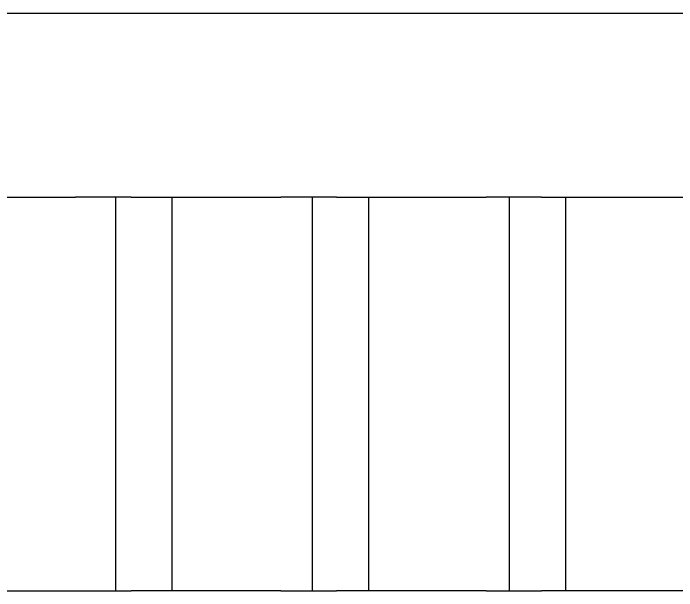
# Model space of a CAD drawing. Extents: x 396092 to 455492, y 17293 to 132793.
# Drawn here: x 410587.8 to 410823.7, y 46245.8 to 46451.2 of the extents above; entities that cross this region are included whole.
import ezdxf

# ---------------------------------------------------------------- set-up
doc = ezdxf.new("R2010")
doc.units = 0
doc.header["$LTSCALE"] = 1000
doc.header["$MEASUREMENT"] = 0
doc.layers.add('MU', color=34, linetype='Continuous')

msp = doc.modelspace()

# ---------------------------------------------------------------- linework, layer by layer
at = {"layer": 'MU', "color": 37}
for p, q in [((409527.73, 46451.23), (412377.73, 46451.23)), ((410556.7, 46385.76), (410609.92, 46385.76)), ((410629.7, 46385.76), (410609.92, 46385.76)), ((410629.7, 46385.76), (410682.92, 46385.76)), ((410702.7, 46385.76), (410682.92, 46385.76)), ((410702.7, 46385.76), (410755.92, 46385.76)), ((410775.7, 46385.76), (410755.92, 46385.76)), ((410775.7, 46385.76), (410874.82, 46385.76)), ((410556.7, 46245.76), (410609.92, 46245.76)), ((410609.92, 46245.76), (410629.7, 46245.76)), ((410682.92, 46245.76), (410629.7, 46245.76)), ((410682.92, 46245.76), (410702.7, 46245.76)), ((410755.92, 46245.76), (410702.7, 46245.76)), ((410755.92, 46245.76), (410775.7, 46245.76)), ((410874.82, 46245.76), (410775.7, 46245.76))]:
    msp.add_line(p, q, dxfattribs=at)
for points in [[(410624.27, 46245.76), (410624.27, 46385.76)], [(410644.27, 46245.76), (410644.27, 46385.76)], [(410694.27, 46245.76), (410694.27, 46385.76)], [(410714.27, 46245.76), (410714.27, 46385.76)], [(410764.27, 46245.76), (410764.27, 46385.76)], [(410784.27, 46245.76), (410784.27, 46385.76)]]:
    msp.add_lwpolyline(points, dxfattribs=at)

doc.saveas('drawing.dxf')
